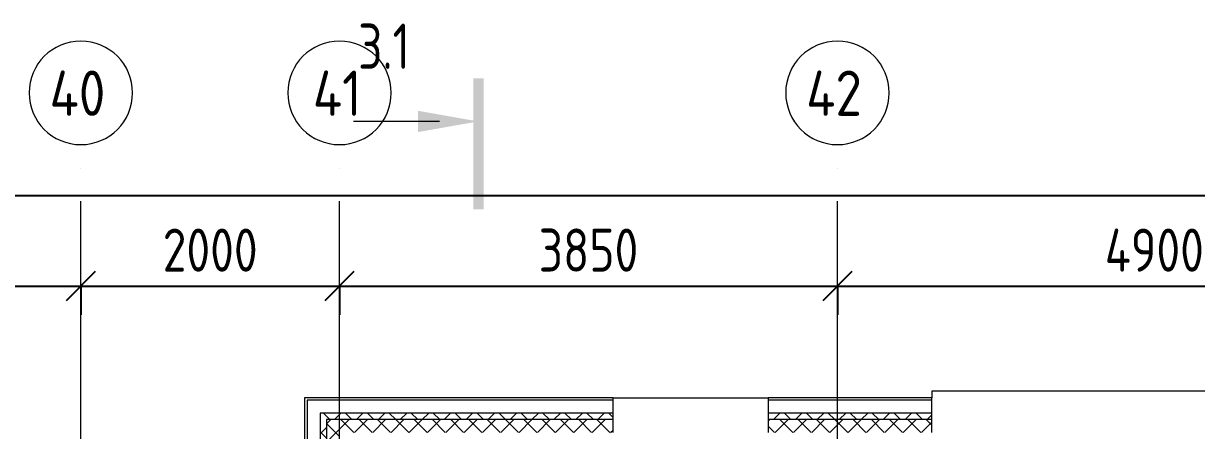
# Model space of a CAD drawing. Header units: millimetres. Extents: x -68946 to 690821, y -552984 to 293768.
# Drawn here: x 162109 to 171179, y -199565 to -196417 of the extents above; entities that cross this region are included whole.
import ezdxf

# ---------------------------------------------------------------- set-up
doc = ezdxf.new("R2010")
doc.units = ezdxf.units.MM
doc.linetypes.add('ADSK_Линия сетки', pattern=[2500, 2000, -250, 0, -250])
doc.linetypes.add('ADSK_Скрыто', pattern=[600, 300, -300])
doc.layers.get('Defpoints').update_dxf_attribs({"color": 250})
for name, color, linetype, lineweight in [('A-____-____-DIMS', 250, 'Continuous', 9), ('A-GLAZ-____-OTLN', 250, 'Continuous', 5), ('A-WALL-____-MCUT', 250, 'Continuous', 13), ('A-WALL-____-OTLN', 250, 'Continuous', 9), ('A-WALL-____-PATT', 250, 'Continuous', 13), ('A-WALL-FNSH-MCUT', 250, 'Continuous', 13), ('G-____-____-SYMB', 250, 'ADSK_Скрыто', 9), ('S-GRID-____-IDEN', 250, 'Continuous', 9), ('S-GRID-____-OTLN', 250, 'Continuous', 9)]:
    doc.layers.add(name, color=color, linetype=linetype, lineweight=lineweight)
doc.styles.add('GOST Common', font='', dxfattribs={"width": 0.9, "height": 350})
doc.styles.add('GOST Common_2', font='', dxfattribs={"width": 0.8, "height": 350})
doc.styles.get("Standard").update_dxf_attribs({"font": 'ГОСТ тип А.ttf'})
doc.styles.get('GOST Common').set_extended_font_data('GOST Common')
doc.styles.get('GOST Common_2').set_extended_font_data('GOST Common')
doc.dimstyles.new('А3', dxfattribs={"dimtxt": 333, "dimasz": 222, "dimexe": 222, "dimexo": 111, "dimgap": 111, "dimtad": 1, "dimtoh": 1, "dimdec": 0, "dimrnd": 0.0015, "dimzin": 0, "dimdsep": 46, "dimtxsty": 'Standard', "dimblk": 'OBLIQUE', "dimcen": 0, "dimclrd": 7, "dimclre": 7, "dimclrt": 7, "dimadec": 0, "dimazin": 0, "dimtfac": 1, "dimtdec": 0, "dimtofl": 0, "dimtmove": 0, "dimatfit": 3, "dimfxl": 1, "dimtolj": 1, "dimtzin": 0, "dimarcsym": 0})
pattern_1 = [(135, (28052.9, -258555.93), (-84.85281, -84.85281), []), (225, (28052.9, -258555.93), (84.85281, -84.85281), [])]
pattern_2 = [(45, (28052.91, -258555.93), (-70.71068, 70.71068), []), (135, (28052.91, -258555.93), (-70.71068, -70.71068), [])]

# ---------------------------------------------------------------- blocks, each defined once
blk = doc.blocks.new('WNW_Отлив1 - Отлив_металлический 2-28598290-АР1_Маркировочный план 3 этажа секция 2_3')
at = {"layer": 'A-GLAZ-____-OTLN'}
for p, q in [((1650, 320), (-1650, 320)), ((-1650, 320), (-1650, 270)), ((1650, 270), (1650, 320))]:
    blk.add_line(p, q, dxfattribs=at)
blk = doc.blocks.new('Ось сетки - Круг_Ø8 мм-39983606-АР1_Маркировочный план 3 этажа секция 2_3')
at = {"layer": 'S-GRID-____-IDEN'}
for start, end in [(360, 180), (180, 360)]:
    blk.add_arc((0, 0), 4, start, end, dxfattribs=at)
blk = doc.blocks.new('_Oblique')
at = {"color": 0, "linetype": 'ByBlock', "lineweight": -2}
blk.add_line((-0.5, -0.5), (0.5, 0.5), dxfattribs=at)
blk = doc.blocks.new('*D4420')
at = {"layer": 'A-____-____-DIMS', "color": 7, "lineweight": -2, "transparency": 16777216}
for p, q in [((160552.9, -198447.4), (162552.9, -198447.4)), ((160552.9, -198458.4), (160552.9, -198669.4)), ((162552.9, -198458.4), (162552.9, -198669.4))]:
    blk.add_line(p, q, dxfattribs=at)
at = {"layer": 'Defpoints', "color": 0, "lineweight": 30, "transparency": 16777216}
for p in [(160552.9, -198347.4), (162552.9, -198347.4), (162552.9, -198447.4)]:
    blk.add_point(p, dxfattribs=at)
at = {"layer": 'A-____-____-DIMS', "color": 7, "lineweight": -2, "transparency": 16777216, "xscale": 222, "yscale": 222, "zscale": 222, "rotation": 180}
blk.add_blockref('_Oblique', (160552.9, -198447.4), dxfattribs=at)
at = {"layer": 'A-____-____-DIMS', "color": 7, "lineweight": -2, "transparency": 16777216, "xscale": 222, "yscale": 222, "zscale": 222}
blk.add_blockref('_Oblique', (162552.9, -198447.4), dxfattribs=at)
at = {"layer": 'A-____-____-DIMS', "color": 7, "transparency": 16777216, "insert": (161552.9, -198169.9), "char_height": 333, "width": 2.483, "attachment_point": 5}
blk.add_mtext('\\A1;2000', dxfattribs=at)
blk = doc.blocks.new('*D4421')
at = {"layer": 'A-____-____-DIMS', "color": 7, "lineweight": -2, "transparency": 16777216}
for p, q in [((162552.9, -198447.4), (164552.9, -198447.4)), ((162552.9, -198458.4), (162552.9, -198669.4)), ((164552.9, -198458.4), (164552.9, -198669.4))]:
    blk.add_line(p, q, dxfattribs=at)
at = {"layer": 'Defpoints', "color": 0, "lineweight": 30, "transparency": 16777216}
for p in [(162552.9, -198347.4), (164552.9, -198347.4), (164552.9, -198447.4)]:
    blk.add_point(p, dxfattribs=at)
at = {"layer": 'A-____-____-DIMS', "color": 7, "lineweight": -2, "transparency": 16777216, "xscale": 222, "yscale": 222, "zscale": 222, "rotation": 180}
blk.add_blockref('_Oblique', (162552.9, -198447.4), dxfattribs=at)
at = {"layer": 'A-____-____-DIMS', "color": 7, "lineweight": -2, "transparency": 16777216, "xscale": 222, "yscale": 222, "zscale": 222}
blk.add_blockref('_Oblique', (164552.9, -198447.4), dxfattribs=at)
at = {"layer": 'A-____-____-DIMS', "color": 7, "transparency": 16777216, "insert": (163552.9, -198169.9), "char_height": 333, "width": 2.483, "attachment_point": 5}
blk.add_mtext('\\A1;2000', dxfattribs=at)
blk = doc.blocks.new('*D4422')
at = {"layer": 'A-____-____-DIMS', "color": 7, "lineweight": -2, "transparency": 16777216}
for p, q in [((164552.9, -198447.4), (168402.9, -198447.4)), ((164552.9, -198458.4), (164552.9, -198669.4)), ((168402.9, -198458.4), (168402.9, -198669.4))]:
    blk.add_line(p, q, dxfattribs=at)
at = {"layer": 'Defpoints', "color": 0, "lineweight": 30, "transparency": 16777216}
for p in [(164552.9, -198347.4), (168402.9, -198347.4), (168402.9, -198447.4)]:
    blk.add_point(p, dxfattribs=at)
at = {"layer": 'A-____-____-DIMS', "color": 7, "lineweight": -2, "transparency": 16777216, "xscale": 222, "yscale": 222, "zscale": 222, "rotation": 180}
blk.add_blockref('_Oblique', (164552.9, -198447.4), dxfattribs=at)
at = {"layer": 'A-____-____-DIMS', "color": 7, "lineweight": -2, "transparency": 16777216, "xscale": 222, "yscale": 222, "zscale": 222}
blk.add_blockref('_Oblique', (168402.9, -198447.4), dxfattribs=at)
at = {"layer": 'A-____-____-DIMS', "color": 7, "transparency": 16777216, "insert": (166477.9, -198169.9), "char_height": 333, "width": 2.483, "attachment_point": 5}
blk.add_mtext('\\A1;3850', dxfattribs=at)
blk = doc.blocks.new('*D4423')
at = {"layer": 'A-____-____-DIMS', "color": 7, "lineweight": -2, "transparency": 16777216}
for p, q in [((168402.9, -198447.4), (173302.9, -198447.4)), ((168402.9, -198458.4), (168402.9, -198669.4)), ((173302.9, -198458.4), (173302.9, -198669.4))]:
    blk.add_line(p, q, dxfattribs=at)
at = {"layer": 'Defpoints', "color": 0, "lineweight": 30, "transparency": 16777216}
for p in [(168402.9, -198347.4), (173302.9, -198347.4), (173302.9, -198447.4)]:
    blk.add_point(p, dxfattribs=at)
at = {"layer": 'A-____-____-DIMS', "color": 7, "lineweight": -2, "transparency": 16777216, "xscale": 222, "yscale": 222, "zscale": 222, "rotation": 180}
blk.add_blockref('_Oblique', (168402.9, -198447.4), dxfattribs=at)
at = {"layer": 'A-____-____-DIMS', "color": 7, "lineweight": -2, "transparency": 16777216, "xscale": 222, "yscale": 222, "zscale": 222}
blk.add_blockref('_Oblique', (173302.9, -198447.4), dxfattribs=at)
at = {"layer": 'A-____-____-DIMS', "color": 7, "transparency": 16777216, "insert": (170852.9, -198169.9), "char_height": 333, "width": 2.567, "attachment_point": 5}
blk.add_mtext('\\A1;4900', dxfattribs=at)
blk = doc.blocks.new('*D4426')
at = {"layer": 'A-____-____-DIMS', "color": 7, "lineweight": -2, "transparency": 16777216}
for p, q in [((97202.9, -197747.4), (180802.9, -197747.4)), ((97202.9, -197758.4), (97202.9, -197969.4)), ((180802.9, -197758.4), (180802.9, -197969.4))]:
    blk.add_line(p, q, dxfattribs=at)
at = {"layer": 'Defpoints', "color": 0, "lineweight": 30, "transparency": 16777216}
for p in [(97202.9, -197647.4), (180802.9, -197647.4), (180802.9, -197747.4)]:
    blk.add_point(p, dxfattribs=at)
at = {"layer": 'A-____-____-DIMS', "color": 7, "lineweight": -2, "transparency": 16777216, "xscale": 222, "yscale": 222, "zscale": 222, "rotation": 180}
blk.add_blockref('_Oblique', (97202.9, -197747.4), dxfattribs=at)
at = {"layer": 'A-____-____-DIMS', "color": 7, "lineweight": -2, "transparency": 16777216, "xscale": 222, "yscale": 222, "zscale": 222}
blk.add_blockref('_Oblique', (180802.9, -197747.4), dxfattribs=at)
at = {"layer": 'A-____-____-DIMS', "color": 7, "transparency": 16777216, "insert": (139002.9, -197469.9), "char_height": 333, "width": 3.104, "attachment_point": 5}
blk.add_mtext('\\A1;83600', dxfattribs=at)
blk = doc.blocks.new('Разрез - Номер вида спереди_3_5 мм-32550530-АР1_Маркировочный план 3 этажа секция 2_3')
at = {"layer": 'G-____-____-SYMB', "linetype": 'Continuous'}
for points in [[(9.798, 0.404), (9.798, -0.394), (-0.333, -0.394), (-0.333, 0.404)], [(2.176, -4.675), (3, 0), (3.824, -4.675)]]:
    blk.add_hatch(color=256, dxfattribs=at).paths.add_polyline_path(points)
at = {"layer": 'G-____-____-SYMB', "linetype": 'Continuous', "lineweight": 20}
blk.add_line((3, -3), (3, -9.663), dxfattribs=at)

msp = doc.modelspace()

# ---------------------------------------------------------------- hatches: boundary and pattern name
at = {"layer": 'A-WALL-____-PATT', "lineweight": 15}
h = msp.add_hatch(dxfattribs=at)
h.set_pattern_fill('FP_48', color=256, style=0, pattern_type=2)
h.set_pattern_definition(pattern_1)
h.paths.add_polyline_path([(164452.8838, -199880.928), (164452.8838, -199430.9286), (164402.8838, -199430.9286), (164402.8839, -199830.9281)])
h.paths.add_polyline_path([(164402.8838, -199880.9286), (164452.8838, -199880.928), (164402.8839, -199830.9281)])
h = msp.add_hatch(dxfattribs=at)
h.set_pattern_fill('FP_48', color=256, style=0, pattern_type=2)
h.set_pattern_definition(pattern_1)
h.paths.add_polyline_path([(181152.9057, -199480.9286), (181152.8838, -199430.9286), (172431.9051, -199430.9286), (172431.9051, -199480.9286), (181102.9057, -199480.9286)])
h.paths.add_polyline_path([(169120.9935, -199480.9286), (169131.9051, -199480.9286), (169131.9051, -199430.9286), (167867.9057, -199430.9286), (167867.9057, -199480.9286), (168783.0927, -199480.9286)])
h.paths.add_polyline_path([(165884.5643, -199480.9286), (166667.9057, -199480.9286), (166667.9057, -199430.9286), (164452.8838, -199430.9286), (164452.8838, -199480.9286), (164761.7016, -199480.9286)])
h = msp.add_hatch(dxfattribs=at)
h.set_pattern_fill('FP_49', color=256, style=0, pattern_type=2)
h.set_pattern_definition(pattern_2)
h.paths.add_polyline_path([(164452.8838, -199980.928), (164551.9057, -199979.9499), (164552.8838, -199480.9286), (164452.8838, -199480.9286), (164452.8839, -199880.9282)])
h = msp.add_hatch(dxfattribs=at)
h.set_pattern_fill('FP_49', color=256, style=0, pattern_type=2)
h.set_pattern_definition(pattern_2)
h.paths.add_polyline_path([(173102.8838, -199580.9286), (181102.9057, -199580.9286), (181102.8838, -199480.9286), (172431.9051, -199480.9286), (172431.9051, -199580.9286), (172992.8838, -199580.9286)])
h.paths.add_polyline_path([(169120.9935, -199580.9286), (169131.9051, -199580.9286), (169131.9051, -199480.9286), (167867.9057, -199480.9286), (167867.9057, -199580.9286), (168783.0927, -199580.9286)])
h.paths.add_polyline_path([(164751.9057, -199580.9286), (166667.9057, -199580.9286), (166667.9057, -199480.9286), (164552.8838, -199480.9286), (164552.9057, -199580.9276), (164751.4057, -199580.9286)])

# ---------------------------------------------------------------- linework, layer by layer
at = {"layer": 'A-WALL-____-MCUT', "lineweight": 15}
for p, q in [((166667.9057, -199330.9286), (164302.8838, -199330.9286)), ((164302.8838, -199330.9286), (164302.8838, -199730.9286)), ((169131.9051, -199330.9286), (167867.9057, -199330.9286))]:
    msp.add_line(p, q, dxfattribs=at)
at = {"layer": 'A-WALL-____-MCUT', "color": 10, "lineweight": 15}
for p, q in [((166667.9057, -199430.9286), (166667.9057, -199330.9286)), ((167867.9057, -199330.9286), (167867.9057, -199430.9286)), ((169131.9051, -199430.9286), (169131.9051, -199330.9286)), ((166667.9057, -199580.9286), (166667.9057, -199480.9286)), ((167867.9057, -199480.9286), (167867.9057, -199580.9286)), ((169131.9051, -199580.9286), (169131.9051, -199480.9286))]:
    msp.add_line(p, q, dxfattribs=at)
at = {"layer": 'A-WALL-____-MCUT', "color": 7, "lineweight": 15}
for p, q in [((166667.9057, -199430.9286), (164402.8838, -199430.9286)), ((164402.8838, -199430.9286), (164402.8838, -199830.9286)), ((166667.9057, -199480.9286), (166667.9057, -199430.9286)), ((167867.9057, -199430.9286), (167867.9057, -199480.9286)), ((169131.9051, -199430.9286), (167867.9057, -199430.9286)), ((169131.9051, -199480.9286), (169131.9051, -199430.9286)), ((166667.9057, -199480.9286), (164452.8838, -199480.9286)), ((164452.8838, -199480.9286), (164452.8838, -199880.9286)), ((169131.9051, -199480.9286), (167867.9057, -199480.9286))]:
    msp.add_line(p, q, dxfattribs=at)
at = {"layer": 'A-WALL-____-OTLN', "lineweight": 5}
msp.add_line((166667.9057, -199310.9286), (167867.9057, -199310.9286), dxfattribs=at)
at = {"layer": 'A-WALL-FNSH-MCUT', "lineweight": 15}
for p, q in [((166667.9057, -199310.9286), (164282.8838, -199310.9286)), ((164282.8838, -199310.9286), (164282.8838, -199710.9286)), ((166667.9057, -199330.9286), (166667.9057, -199310.9286)), ((169131.9051, -199310.9286), (167867.9057, -199310.9286)), ((167867.9057, -199310.9286), (167867.9057, -199330.9286)), ((169131.9051, -199330.9286), (169131.9051, -199310.9286))]:
    msp.add_line(p, q, dxfattribs=at)
at = {"layer": 'S-GRID-____-OTLN', "linetype": 'ADSK_Линия сетки'}
for p, q in [((162552.9057, -262294.7691), (162552.9057, -197353.9241)), ((164552.9057, -262294.7685), (164552.9057, -197353.9241)), ((168402.9057, -262294.7685), (168402.9057, -197353.9241))]:
    msp.add_line(p, q, dxfattribs=at)

# ---------------------------------------------------------------- block references
at = {"layer": 'A-GLAZ-____-OTLN'}
msp.add_blockref('WNW_Отлив1 - Отлив_металлический 2-28598290-АР1_Маркировочный план 3 этажа секция 2_3', (170781.9051, -199580.9286), dxfattribs=at)
at = {"layer": 'G-____-____-SYMB', "linetype": 'Continuous', "lineweight": 40, "xscale": 99.99999999999993, "yscale": 99.99999999999993, "zscale": 99.99999999999993, "rotation": 269.9999999999998}
msp.add_blockref('Разрез - Номер вида спереди_3_5 мм-32550530-АР1_Маркировочный план 3 этажа секция 2_3', (165626.1265, -196874.6213), dxfattribs=at)
at = {"layer": 'S-GRID-____-IDEN', "xscale": 99.99999999999993, "yscale": 99.99999999999993, "zscale": 99.99999999999993}
for p in [(162552.9057, -196953.9241), (164552.9057, -196953.9241), (168402.9057, -196953.9241)]:
    msp.add_blockref('Ось сетки - Круг_Ø8 мм-39983606-АР1_Маркировочный план 3 этажа секция 2_3', p, dxfattribs=at)

# ---------------------------------------------------------------- texts
at = {"layer": 'G-____-____-SYMB', "linetype": 'Continuous', "insert": (164697.1269, -196418.0786), "char_height": 350, "width": 506.6665, "attachment_point": 1, "style": 'GOST Common_2'}
msp.add_mtext('3.1', dxfattribs=at)
at = {"layer": 'S-GRID-____-IDEN', "color": 18, "true_color": 0x000000, "char_height": 350, "attachment_point": 1, "style": 'GOST Common'}
for s, insert, width in [('40', (162310.8751, -196781.3907), 584.430187), ('41', (164346.8751, -196781.3907), 497.847937), ('42', (168160.8751, -196781.3907), 584.430187)]:
    msp.add_mtext(s, dxfattribs=dict(at, insert=insert, width=width))

# ---------------------------------------------------------------- dimensions: what is measured, and where the dimension line sits
at = {"layer": 'A-____-____-DIMS'}
for base, p1, p2, picture, middle in [((180802.9057, -197747.3827), (97202.9057, -197647.3978), (180802.9057, -197647.3978), '*D4426', (139002.9057, -197469.8827)), ((162552.9057, -198447.3827), (160552.9057, -198347.3978), (162552.9057, -198347.3978), '*D4420', (161552.9057, -198169.8827)), ((164552.9057, -198447.3827), (162552.9057, -198347.3978), (164552.9057, -198347.3978), '*D4421', (163552.9057, -198169.8827)), ((168402.9057, -198447.3827), (164552.9057, -198347.3978), (168402.9057, -198347.3978), '*D4422', (166477.9057, -198169.8827)), ((173302.9057, -198447.3827), (168402.9057, -198347.3978), (173302.9057, -198347.3978), '*D4423', (170852.9057, -198169.8827))]:
    dim = msp.add_linear_dim(base=base, p1=p1, p2=p2, dimstyle='А3', dxfattribs=at)
    dim.commit()
    dim.dimension.update_dxf_attribs({"geometry": picture, "text_midpoint": middle})

doc.saveas('drawing.dxf')
